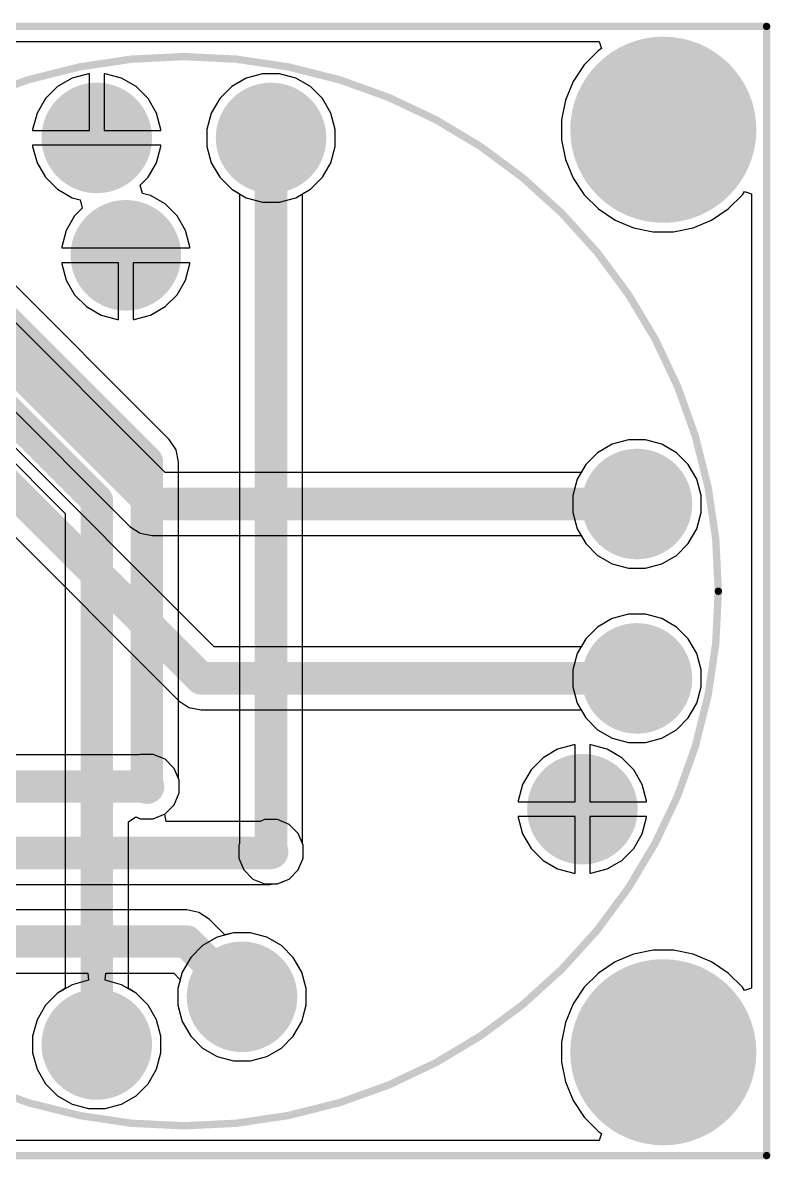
# Model space of a CAD drawing. Header units: inches. Extents: x 1.56 to 2.77, y 2.84 to 3.61.
# Drawn here: x 2.261 to 2.768, y 2.837 to 3.608 of the extents above; entities that cross this region are included whole.
import ezdxf

# ---------------------------------------------------------------- set-up
doc = ezdxf.new("R2010")
doc.units = ezdxf.units.IN
doc.header["$MEASUREMENT"] = 0
for name, color, linetype in [('Board_Outline', 216, 'Continuous'), ('Bottom Layer', 5, 'Continuous'), ('Bottom Solder', 6, 'Continuous'), ('Multi-Layer', 9, 'Continuous'), ('Pad Holes', 156, 'Continuous'), ('Top Layer', 1, 'Continuous'), ('Top Overlay', 2, 'Continuous'), ('Top Solder', 216, 'Continuous'), ('Via Holes', 16, 'Continuous')]:
    doc.layers.add(name, color=color, linetype=linetype)

# ---------------------------------------------------------------- blocks, each defined once
blk = doc.blocks.new('RKJXT1F42001_2')
at = {"layer": 'Bottom Layer'}
h = blk.add_hatch(color=5, dxfattribs=at)
edge = h.paths.add_edge_path()
edge.add_arc((-0.05906, 0.30709), 0.03346, 0, 360)
h = blk.add_hatch(color=5, dxfattribs=at)
edge = h.paths.add_edge_path()
edge.add_arc((0.05906, 0.30709), 0.03346, 0, 360)
h = blk.add_hatch(color=5, dxfattribs=at)
edge = h.paths.add_edge_path()
edge.add_arc((-0.03937, 0.22756), 0.03346, 0, 360)
h = blk.add_hatch(color=5, dxfattribs=at)
edge = h.paths.add_edge_path()
edge.add_arc((-0.30709, 0.05906), 0.03346, 0, 360)
h = blk.add_hatch(color=5, dxfattribs=at)
edge = h.paths.add_edge_path()
edge.add_arc((0.30709, 0.05906), 0.03346, 0, 360)
h = blk.add_hatch(color=5, dxfattribs=at)
edge = h.paths.add_edge_path()
edge.add_arc((-0.30709, -0.05906), 0.03346, 0, 360)
h = blk.add_hatch(color=5, dxfattribs=at)
edge = h.paths.add_edge_path()
edge.add_arc((0.30709, -0.05906), 0.03346, 0, 360)
h = blk.add_hatch(color=5, dxfattribs=at)
edge = h.paths.add_edge_path()
edge.add_arc((-0.14961, -0.05906), 0.02362, 0, 360)
h = blk.add_hatch(color=5, dxfattribs=at)
edge = h.paths.add_edge_path()
edge.add_arc((0.27008, -0.14764), 0.03346, 0, 360)
h = blk.add_hatch(color=5, dxfattribs=at)
edge = h.paths.add_edge_path()
edge.add_arc((0.03937, -0.2748), 0.03346, 0, 360)
h = blk.add_hatch(color=5, dxfattribs=at)
edge = h.paths.add_edge_path()
edge.add_arc((-0.05906, -0.30709), 0.03346, 0, 360)
at = {"layer": 'Bottom Solder'}
h = blk.add_hatch(color=6, dxfattribs=at)
edge = h.paths.add_edge_path()
edge.add_arc((-0.05906, 0.30709), 0.03746, 0, 360)
h = blk.add_hatch(color=6, dxfattribs=at)
edge = h.paths.add_edge_path()
edge.add_arc((0.05906, 0.30709), 0.03746, 0, 360)
h = blk.add_hatch(color=6, dxfattribs=at)
edge = h.paths.add_edge_path()
edge.add_arc((-0.03937, 0.22756), 0.03746, 0, 360)
h = blk.add_hatch(color=6, dxfattribs=at)
edge = h.paths.add_edge_path()
edge.add_arc((-0.30709, 0.05906), 0.03746, 0, 360)
h = blk.add_hatch(color=6, dxfattribs=at)
edge = h.paths.add_edge_path()
edge.add_arc((0.30709, 0.05906), 0.03746, 0, 360)
h = blk.add_hatch(color=6, dxfattribs=at)
edge = h.paths.add_edge_path()
edge.add_arc((-0.30709, -0.05906), 0.03746, 0, 360)
h = blk.add_hatch(color=6, dxfattribs=at)
edge = h.paths.add_edge_path()
edge.add_arc((0.30709, -0.05906), 0.03746, 0, 360)
h = blk.add_hatch(color=6, dxfattribs=at)
edge = h.paths.add_edge_path()
edge.add_arc((-0.14961, -0.05906), 0.02762, 0, 360)
h = blk.add_hatch(color=6, dxfattribs=at)
edge = h.paths.add_edge_path()
edge.add_arc((0.27008, -0.14764), 0.03746, 0, 360)
h = blk.add_hatch(color=6, dxfattribs=at)
edge = h.paths.add_edge_path()
edge.add_arc((0.03937, -0.2748), 0.03746, 0, 360)
h = blk.add_hatch(color=6, dxfattribs=at)
edge = h.paths.add_edge_path()
edge.add_arc((-0.05906, -0.30709), 0.03746, 0, 360)
at = {"layer": 'Multi-Layer'}
h = blk.add_hatch(color=9, dxfattribs=at)
edge = h.paths.add_edge_path()
edge.add_arc((-0.05906, 0.30709), 0.03346, 0, 360)
h = blk.add_hatch(color=9, dxfattribs=at)
edge = h.paths.add_edge_path()
edge.add_arc((0.05906, 0.30709), 0.03346, 0, 360)
h = blk.add_hatch(color=9, dxfattribs=at)
edge = h.paths.add_edge_path()
edge.add_arc((-0.03937, 0.22756), 0.03346, 0, 360)
h = blk.add_hatch(color=9, dxfattribs=at)
edge = h.paths.add_edge_path()
edge.add_arc((-0.30709, 0.05906), 0.03346, 0, 360)
h = blk.add_hatch(color=9, dxfattribs=at)
edge = h.paths.add_edge_path()
edge.add_arc((0.30709, 0.05906), 0.03346, 0, 360)
h = blk.add_hatch(color=9, dxfattribs=at)
edge = h.paths.add_edge_path()
edge.add_arc((-0.30709, -0.05906), 0.03346, 0, 360)
h = blk.add_hatch(color=9, dxfattribs=at)
edge = h.paths.add_edge_path()
edge.add_arc((0.30709, -0.05906), 0.03346, 0, 360)
h = blk.add_hatch(color=9, dxfattribs=at)
edge = h.paths.add_edge_path()
edge.add_arc((-0.14961, -0.05906), 0.02362, 0, 360)
h = blk.add_hatch(color=9, dxfattribs=at)
edge = h.paths.add_edge_path()
edge.add_arc((0.27008, -0.14764), 0.03346, 0, 360)
h = blk.add_hatch(color=9, dxfattribs=at)
edge = h.paths.add_edge_path()
edge.add_arc((0.03937, -0.2748), 0.03346, 0, 360)
h = blk.add_hatch(color=9, dxfattribs=at)
edge = h.paths.add_edge_path()
edge.add_arc((-0.05906, -0.30709), 0.03346, 0, 360)
at = {"layer": 'Pad Holes'}
h = blk.add_hatch(color=7, dxfattribs=at)
edge = h.paths.add_edge_path()
edge.add_arc((-0.05906, 0.30709), 0.02362, 0, 360)
h = blk.add_hatch(color=7, dxfattribs=at)
edge = h.paths.add_edge_path()
edge.add_arc((0.05906, 0.30709), 0.02362, 0, 360)
h = blk.add_hatch(color=7, dxfattribs=at)
edge = h.paths.add_edge_path()
edge.add_arc((-0.03937, 0.22756), 0.02362, 0, 360)
h = blk.add_hatch(color=7, dxfattribs=at)
edge = h.paths.add_edge_path()
edge.add_arc((-0.30709, 0.05906), 0.02362, 0, 360)
h = blk.add_hatch(color=7, dxfattribs=at)
edge = h.paths.add_edge_path()
edge.add_arc((0.30709, 0.05906), 0.02362, 0, 360)
h = blk.add_hatch(color=7, dxfattribs=at)
edge = h.paths.add_edge_path()
edge.add_arc((-0.30709, -0.05906), 0.02362, 0, 360)
h = blk.add_hatch(color=7, dxfattribs=at)
edge = h.paths.add_edge_path()
edge.add_arc((-0.14961, -0.05906), 0.02362, 0, 360)
h = blk.add_hatch(color=7, dxfattribs=at)
edge = h.paths.add_edge_path()
edge.add_arc((0.30709, -0.05906), 0.02362, 0, 360)
h = blk.add_hatch(color=7, dxfattribs=at)
edge = h.paths.add_edge_path()
edge.add_arc((0.27008, -0.14764), 0.02362, 0, 360)
h = blk.add_hatch(color=7, dxfattribs=at)
edge = h.paths.add_edge_path()
edge.add_arc((0.03937, -0.2748), 0.02362, 0, 360)
h = blk.add_hatch(color=7, dxfattribs=at)
edge = h.paths.add_edge_path()
edge.add_arc((-0.05906, -0.30709), 0.02362, 0, 360)
at = {"layer": 'Top Layer'}
h = blk.add_hatch(color=1, dxfattribs=at)
edge = h.paths.add_edge_path()
edge.add_arc((-0.05906, 0.30709), 0.03346, 0, 360)
h = blk.add_hatch(color=1, dxfattribs=at)
edge = h.paths.add_edge_path()
edge.add_arc((0.05906, 0.30709), 0.03346, 0, 360)
h = blk.add_hatch(color=1, dxfattribs=at)
edge = h.paths.add_edge_path()
edge.add_arc((-0.03937, 0.22756), 0.03346, 0, 360)
h = blk.add_hatch(color=1, dxfattribs=at)
edge = h.paths.add_edge_path()
edge.add_arc((-0.30709, 0.05906), 0.03346, 0, 360)
h = blk.add_hatch(color=1, dxfattribs=at)
edge = h.paths.add_edge_path()
edge.add_arc((0.30709, 0.05906), 0.03346, 0, 360)
h = blk.add_hatch(color=1, dxfattribs=at)
edge = h.paths.add_edge_path()
edge.add_arc((-0.30709, -0.05906), 0.03346, 0, 360)
h = blk.add_hatch(color=1, dxfattribs=at)
edge = h.paths.add_edge_path()
edge.add_arc((0.30709, -0.05906), 0.03346, 0, 360)
h = blk.add_hatch(color=1, dxfattribs=at)
edge = h.paths.add_edge_path()
edge.add_arc((-0.14961, -0.05906), 0.02362, 0, 360)
h = blk.add_hatch(color=1, dxfattribs=at)
edge = h.paths.add_edge_path()
edge.add_arc((0.27008, -0.14764), 0.03346, 0, 360)
h = blk.add_hatch(color=1, dxfattribs=at)
edge = h.paths.add_edge_path()
edge.add_arc((0.03937, -0.2748), 0.03346, 0, 360)
h = blk.add_hatch(color=1, dxfattribs=at)
edge = h.paths.add_edge_path()
edge.add_arc((-0.05906, -0.30709), 0.03346, 0, 360)
at = {"layer": 'Top Solder'}
h = blk.add_hatch(color=216, dxfattribs=at)
edge = h.paths.add_edge_path()
edge.add_arc((-0.05906, 0.30709), 0.03746, 0, 360)
h = blk.add_hatch(color=216, dxfattribs=at)
edge = h.paths.add_edge_path()
edge.add_arc((0.05906, 0.30709), 0.03746, 0, 360)
h = blk.add_hatch(color=216, dxfattribs=at)
edge = h.paths.add_edge_path()
edge.add_arc((-0.03937, 0.22756), 0.03746, 0, 360)
h = blk.add_hatch(color=216, dxfattribs=at)
edge = h.paths.add_edge_path()
edge.add_arc((-0.30709, 0.05906), 0.03746, 0, 360)
h = blk.add_hatch(color=216, dxfattribs=at)
edge = h.paths.add_edge_path()
edge.add_arc((0.30709, 0.05906), 0.03746, 0, 360)
h = blk.add_hatch(color=216, dxfattribs=at)
edge = h.paths.add_edge_path()
edge.add_arc((-0.30709, -0.05906), 0.03746, 0, 360)
h = blk.add_hatch(color=216, dxfattribs=at)
edge = h.paths.add_edge_path()
edge.add_arc((0.30709, -0.05906), 0.03746, 0, 360)
h = blk.add_hatch(color=216, dxfattribs=at)
edge = h.paths.add_edge_path()
edge.add_arc((-0.14961, -0.05906), 0.02762, 0, 360)
h = blk.add_hatch(color=216, dxfattribs=at)
edge = h.paths.add_edge_path()
edge.add_arc((0.27008, -0.14764), 0.03746, 0, 360)
h = blk.add_hatch(color=216, dxfattribs=at)
edge = h.paths.add_edge_path()
edge.add_arc((0.03937, -0.2748), 0.03746, 0, 360)
h = blk.add_hatch(color=216, dxfattribs=at)
edge = h.paths.add_edge_path()
edge.add_arc((-0.05906, -0.30709), 0.03746, 0, 360)
at = {"layer": 'Top Overlay'}
for points in [[(0.3622, 0, 0.005, 0.005, 1), (-0.3622, 0, 0.005, 0.005, 1)], [(-0.36345, 0, 0.0025, 0.0025, 1), (-0.36095, 0, 0.0025, 0.0025, 1)], [(0.36095, 0, 0.0025, 0.0025, 1), (0.36345, 0, 0.0025, 0.0025, 1)]]:
    blk.add_lwpolyline(points, format="xyseb", close=True, dxfattribs=at)

msp = doc.modelspace()

# ---------------------------------------------------------------- hatches: boundary and pattern name
at = {"layer": 'Bottom Layer'}
h = msp.add_hatch(color=5, dxfattribs=at)
edge = h.paths.add_edge_path()
edge.add_arc((2.695, 3.535), 0.05906, 0, 360)
h = msp.add_hatch(color=5, dxfattribs=at)
edge = h.paths.add_edge_path()
edge.add_arc((2.345, 3.09), 0.01181, 0, 360)
h = msp.add_hatch(color=5, dxfattribs=at)
edge = h.paths.add_edge_path()
edge.add_arc((2.42913, 3.04587), 0.01181, 0, 360)
h = msp.add_hatch(color=5, dxfattribs=at)
edge = h.paths.add_edge_path()
edge.add_arc((2.695, 2.91), 0.05906, 0, 360)
at = {"layer": 'Bottom Solder'}
h = msp.add_hatch(color=6, dxfattribs=at)
edge = h.paths.add_edge_path()
edge.add_arc((2.695, 3.535), 0.06306, 0, 360)
h = msp.add_hatch(color=6, dxfattribs=at)
edge = h.paths.add_edge_path()
edge.add_arc((2.695, 2.91), 0.06306, 0, 360)
at = {"layer": 'Multi-Layer'}
h = msp.add_hatch(color=9, dxfattribs=at)
edge = h.paths.add_edge_path()
edge.add_arc((2.695, 3.535), 0.05906, 0, 360)
h = msp.add_hatch(color=9, dxfattribs=at)
edge = h.paths.add_edge_path()
edge.add_arc((2.695, 2.91), 0.05906, 0, 360)
at = {"layer": 'Pad Holes'}
h = msp.add_hatch(color=7, dxfattribs=at)
edge = h.paths.add_edge_path()
edge.add_arc((2.695, 3.535), 0.04331, 0, 360)
h = msp.add_hatch(color=7, dxfattribs=at)
edge = h.paths.add_edge_path()
edge.add_arc((2.695, 2.91), 0.04331, 0, 360)
at = {"layer": 'Top Layer'}
h = msp.add_hatch(color=1, dxfattribs=at)
edge = h.paths.add_edge_path()
edge.add_arc((2.695, 3.535), 0.05906, 0, 360)
h = msp.add_hatch(color=1, dxfattribs=at)
edge = h.paths.add_edge_path()
edge.add_arc((2.345, 3.09), 0.01181, 0, 360)
h = msp.add_hatch(color=1, dxfattribs=at)
edge = h.paths.add_edge_path()
edge.add_arc((2.42913, 3.04587), 0.01181, 0, 360)
h = msp.add_hatch(color=1, dxfattribs=at)
edge = h.paths.add_edge_path()
edge.add_arc((2.695, 2.91), 0.05906, 0, 360)
at = {"layer": 'Top Solder'}
h = msp.add_hatch(color=216, dxfattribs=at)
edge = h.paths.add_edge_path()
edge.add_arc((2.695, 3.535), 0.06306, 0, 360)
h = msp.add_hatch(color=216, dxfattribs=at)
edge = h.paths.add_edge_path()
edge.add_arc((2.695, 2.91), 0.06306, 0, 360)
at = {"layer": 'Via Holes'}
h = msp.add_hatch(color=7, dxfattribs=at)
edge = h.paths.add_edge_path()
edge.add_arc((2.345, 3.09), 0.00591, 0, 360)
h = msp.add_hatch(color=7, dxfattribs=at)
edge = h.paths.add_edge_path()
edge.add_arc((2.42913, 3.04587), 0.00591, 0, 360)

# ---------------------------------------------------------------- linework, layer by layer
at = {"layer": 'Board_Outline'}
for points in [[(1.58, 3.605, 0.005, 0.005, 0), (2.765, 3.605, 0.005, 0.005, 0)], [(2.765, 2.84, 0.005, 0.005, 0), (2.765, 3.605, 0.005, 0.005, 0)], [(1.58, 2.84, 0.005, 0.005, 0), (2.765, 2.84, 0.005, 0.005, 0)]]:
    msp.add_lwpolyline(points, format="xyseb", dxfattribs=at)
for points in [[(2.76375, 3.605, 0.0025, 0.0025, 1), (2.76625, 3.605, 0.0025, 0.0025, 1)], [(2.76375, 3.605, 0.0025, 0.0025, 1), (2.76625, 3.605, 0.0025, 0.0025, 1)], [(2.76375, 2.84, 0.0025, 0.0025, 1), (2.76625, 2.84, 0.0025, 0.0025, 1)], [(2.76375, 2.84, 0.0025, 0.0025, 1), (2.76625, 2.84, 0.0025, 0.0025, 1)]]:
    msp.add_lwpolyline(points, format="xyseb", close=True, dxfattribs=at)
at = {"layer": 'Bottom Layer'}
for p, q in [((1.6934, 3.5948), (2.6516, 3.5948)), ((2.65098, 3.58864), (2.64136, 3.57902)), ((2.65305, 3.59002), (2.65098, 3.58864)), ((2.6516, 3.5948), (2.65305, 3.59002)), ((2.3053, 3.57291), (2.29425, 3.56995)), ((2.30602, 3.57291), (2.3053, 3.57291)), ((2.30602, 3.53445), (2.30602, 3.57291)), ((2.31675, 3.57291), (2.31602, 3.57291)), ((2.31602, 3.57291), (2.31602, 3.53445)), ((2.3278, 3.56995), (2.31675, 3.57291)), ((2.42341, 3.57291), (2.41236, 3.56995)), ((2.43486, 3.57291), (2.42341, 3.57291)), ((2.44591, 3.56995), (2.43486, 3.57291)), ((2.64136, 3.57902), (2.6338, 3.56771)), ((2.29425, 3.56995), (2.28434, 3.56423)), ((2.33771, 3.56423), (2.3278, 3.56995)), ((2.41236, 3.56995), (2.40245, 3.56423)), ((2.45582, 3.56423), (2.44591, 3.56995)), ((2.6338, 3.56771), (2.6286, 3.55514)), ((2.28434, 3.56423), (2.27624, 3.55614)), ((2.3458, 3.55614), (2.33771, 3.56423)), ((2.40245, 3.56423), (2.39435, 3.55614)), ((2.46391, 3.55614), (2.45582, 3.56423)), ((2.27624, 3.55614), (2.27052, 3.54623)), ((2.35153, 3.54623), (2.3458, 3.55614)), ((2.39435, 3.55614), (2.38863, 3.54623)), ((2.46964, 3.54623), (2.46391, 3.55614)), ((2.6286, 3.55514), (2.62594, 3.5418)), ((2.27052, 3.54623), (2.26756, 3.53517)), ((2.35449, 3.53517), (2.35153, 3.54623)), ((2.38863, 3.54623), (2.38567, 3.53517)), ((2.4726, 3.53517), (2.46964, 3.54623)), ((2.26756, 3.53517), (2.26756, 3.53445)), ((2.26756, 3.53445), (2.30602, 3.53445)), ((2.31602, 3.53445), (2.35449, 3.53445)), ((2.35449, 3.53445), (2.35449, 3.53517)), ((2.38567, 3.53517), (2.38567, 3.52373)), ((2.4726, 3.52373), (2.4726, 3.53517)), ((2.62594, 3.5418), (2.62594, 3.5282)), ((2.62594, 3.5282), (2.6286, 3.51486)), ((2.35449, 3.52445), (2.26756, 3.52445)), ((2.26756, 3.52445), (2.26756, 3.52373)), ((2.26756, 3.52373), (2.27052, 3.51267)), ((2.35153, 3.51267), (2.35449, 3.52373)), ((2.35449, 3.52373), (2.35449, 3.52445)), ((2.38567, 3.52373), (2.38863, 3.51267)), ((2.46964, 3.51267), (2.4726, 3.52373)), ((2.27052, 3.51267), (2.27624, 3.50276)), ((2.3458, 3.50276), (2.35153, 3.51267)), ((2.38863, 3.51267), (2.39435, 3.50276)), ((2.46391, 3.50276), (2.46964, 3.51267)), ((2.6286, 3.51486), (2.6338, 3.50229)), ((2.27624, 3.50276), (2.28434, 3.49467)), ((2.34051, 3.49747), (2.3458, 3.50276)), ((2.34201, 3.49189), (2.34051, 3.49747)), ((2.39435, 3.50276), (2.40245, 3.49467)), ((2.45582, 3.49467), (2.46391, 3.50276)), ((2.6338, 3.50229), (2.64136, 3.49098)), ((2.28434, 3.49467), (2.29425, 3.48895)), ((2.29425, 3.48895), (2.29973, 3.48748)), ((2.34749, 3.49042), (2.34201, 3.49189)), ((2.3574, 3.4847), (2.34749, 3.49042)), ((2.40245, 3.49467), (2.40772, 3.49162)), ((2.40772, 3.49162), (2.40772, 3.05117)), ((2.45055, 3.49162), (2.45582, 3.49467)), ((2.45055, 3.05117), (2.45055, 3.49162)), ((2.64136, 3.49098), (2.65098, 3.48136)), ((2.73902, 3.48136), (2.74864, 3.49098)), ((2.74864, 3.49098), (2.75002, 3.49305)), ((2.75002, 3.49305), (2.7548, 3.4916)), ((2.7548, 3.4916), (2.7548, 2.9534)), ((2.30122, 3.4819), (2.29593, 3.47661)), ((2.29973, 3.48748), (2.30122, 3.4819)), ((2.36549, 3.47661), (2.3574, 3.4847)), ((2.65098, 3.48136), (2.66229, 3.4738)), ((2.72771, 3.4738), (2.73902, 3.48136)), ((2.36014, 3.32514), (2.21014, 3.47514)), ((2.29593, 3.47661), (2.29021, 3.4667)), ((2.37121, 3.4667), (2.36549, 3.47661)), ((2.66229, 3.4738), (2.67486, 3.4686)), ((2.71514, 3.4686), (2.72771, 3.4738)), ((2.29021, 3.4667), (2.28724, 3.45564)), ((2.37417, 3.45564), (2.37121, 3.4667)), ((2.67486, 3.4686), (2.6882, 3.46594)), ((2.6882, 3.46594), (2.7018, 3.46594)), ((2.7018, 3.46594), (2.71514, 3.4686)), ((2.28724, 3.45564), (2.28724, 3.45492)), ((2.28724, 3.45492), (2.37417, 3.45492)), ((2.37417, 3.45492), (2.37417, 3.45564)), ((2.32571, 3.44492), (2.28724, 3.44492)), ((2.28724, 3.44492), (2.28724, 3.4442)), ((2.28724, 3.4442), (2.29021, 3.43314)), ((2.32571, 3.40646), (2.32571, 3.44492)), ((2.37417, 3.44492), (2.33571, 3.44492)), ((2.33571, 3.44492), (2.33571, 3.40646)), ((2.37121, 3.43314), (2.37417, 3.4442)), ((2.37417, 3.4442), (2.37417, 3.44492)), ((2.29021, 3.43314), (2.29593, 3.42323)), ((2.36549, 3.42323), (2.37121, 3.43314)), ((2.29593, 3.42323), (2.30402, 3.41514)), ((2.3574, 3.41514), (2.36549, 3.42323)), ((2.30402, 3.41514), (2.31393, 3.40942)), ((2.34749, 3.40942), (2.3574, 3.41514)), ((2.31393, 3.40942), (2.32499, 3.40646)), ((2.32499, 3.40646), (2.32571, 3.40646)), ((2.33571, 3.40646), (2.33643, 3.40646)), ((2.33643, 3.40646), (2.34749, 3.40942)), ((2.21113, 3.35359), (2.28961, 3.27511)), ((2.36478, 3.31819), (2.36014, 3.32514)), ((2.66039, 3.32192), (2.65048, 3.3162)), ((2.67144, 3.32488), (2.66039, 3.32192)), ((2.68289, 3.32488), (2.67144, 3.32488)), ((2.69394, 3.32192), (2.68289, 3.32488)), ((2.70385, 3.3162), (2.69394, 3.32192)), ((2.36641, 3.31), (2.36478, 3.31819)), ((2.65048, 3.3162), (2.64238, 3.30811)), ((2.71195, 3.30811), (2.70385, 3.3162)), ((2.36641, 3.0953), (2.36641, 3.31)), ((2.64238, 3.30811), (2.63666, 3.29819)), ((2.71767, 3.29819), (2.71195, 3.30811)), ((2.63666, 3.29819), (2.6337, 3.28714)), ((2.72063, 3.28714), (2.71767, 3.29819)), ((2.6337, 3.28714), (2.6337, 3.2757)), ((2.72063, 3.2757), (2.72063, 3.28714)), ((2.28961, 3.27511), (2.28961, 2.9531)), ((2.6337, 3.2757), (2.63666, 3.26464)), ((2.71767, 3.26464), (2.72063, 3.2757)), ((2.63666, 3.26464), (2.64238, 3.25473)), ((2.71195, 3.25473), (2.71767, 3.26464)), ((2.64238, 3.25473), (2.65048, 3.24664)), ((2.70385, 3.24664), (2.71195, 3.25473)), ((2.65048, 3.24664), (2.66039, 3.24091)), ((2.69394, 3.24091), (2.70385, 3.24664)), ((2.66039, 3.24091), (2.67144, 3.23795)), ((2.67144, 3.23795), (2.68289, 3.23795)), ((2.68289, 3.23795), (2.69394, 3.24091)), ((2.66039, 3.20381), (2.65048, 3.19809)), ((2.67144, 3.20677), (2.66039, 3.20381)), ((2.68289, 3.20677), (2.67144, 3.20677)), ((2.69394, 3.20381), (2.68289, 3.20677)), ((2.70385, 3.19809), (2.69394, 3.20381)), ((2.65048, 3.19809), (2.64238, 3.19)), ((2.71195, 3.19), (2.70385, 3.19809)), ((2.64238, 3.19), (2.63666, 3.18008)), ((2.71767, 3.18008), (2.71195, 3.19)), ((2.63666, 3.18008), (2.6337, 3.16903)), ((2.72063, 3.16903), (2.71767, 3.18008)), ((2.6337, 3.16903), (2.6337, 3.15758)), ((2.72063, 3.15758), (2.72063, 3.16903)), ((2.6337, 3.15758), (2.63666, 3.14653)), ((2.71767, 3.14653), (2.72063, 3.15758)), ((2.63666, 3.14653), (2.64238, 3.13662)), ((2.71195, 3.13662), (2.71767, 3.14653)), ((2.64238, 3.13662), (2.65048, 3.12853)), ((2.70385, 3.12853), (2.71195, 3.13662)), ((2.65048, 3.12853), (2.66039, 3.1228)), ((2.69394, 3.1228), (2.70385, 3.12853)), ((2.66039, 3.1228), (2.67144, 3.11984)), ((2.67144, 3.11984), (2.68289, 3.11984)), ((2.68289, 3.11984), (2.69394, 3.1228)), ((2.62338, 3.11523), (2.61347, 3.1095)), ((2.63444, 3.11819), (2.62338, 3.11523)), ((2.63516, 3.11819), (2.63444, 3.11819)), ((2.63516, 3.07972), (2.63516, 3.11819)), ((2.64588, 3.11819), (2.64516, 3.11819)), ((2.64516, 3.11819), (2.64516, 3.07972)), ((2.65693, 3.11523), (2.64588, 3.11819)), ((2.66685, 3.1095), (2.65693, 3.11523)), ((2.61347, 3.1095), (2.60538, 3.10141)), ((2.67494, 3.10141), (2.66685, 3.1095)), ((2.60538, 3.10141), (2.59965, 3.0915)), ((2.68066, 3.0915), (2.67494, 3.10141)), ((2.36681, 3.09434), (2.36641, 3.0953)), ((2.36681, 3.08566), (2.36681, 3.09434)), ((2.59965, 3.0915), (2.59669, 3.08045)), ((2.68362, 3.08045), (2.68066, 3.0915)), ((2.36349, 3.07765), (2.36681, 3.08566)), ((2.59669, 3.08045), (2.59669, 3.07972)), ((2.68362, 3.07972), (2.68362, 3.08045)), ((2.35735, 3.07151), (2.36349, 3.07765)), ((2.59669, 3.07972), (2.63516, 3.07972)), ((2.64516, 3.07972), (2.68362, 3.07972)), ((2.33243, 3.06618), (2.33744, 3.06953)), ((2.33243, 2.9531), (2.33243, 3.06618)), ((2.33744, 3.06953), (2.34066, 3.06819)), ((2.34066, 3.06819), (2.34934, 3.06819)), ((2.34934, 3.06819), (2.35735, 3.07151)), ((2.63516, 3.06972), (2.59669, 3.06972)), ((2.59669, 3.06972), (2.59669, 3.069)), ((2.59669, 3.069), (2.59965, 3.05795)), ((2.63516, 3.03126), (2.63516, 3.06972)), ((2.68362, 3.06972), (2.64516, 3.06972)), ((2.64516, 3.06972), (2.64516, 3.03126)), ((2.68066, 3.05795), (2.68362, 3.069)), ((2.68362, 3.069), (2.68362, 3.06972)), ((2.59965, 3.05795), (2.60538, 3.04804)), ((2.67494, 3.04804), (2.68066, 3.05795)), ((2.40772, 3.05117), (2.40732, 3.0502)), ((2.40732, 3.0502), (2.40732, 3.04153)), ((2.45094, 3.0502), (2.45055, 3.05117)), ((2.45094, 3.04153), (2.45094, 3.0502)), ((2.40732, 3.04153), (2.41064, 3.03351)), ((2.44762, 3.03351), (2.45094, 3.04153)), ((2.60538, 3.04804), (2.61347, 3.03994)), ((2.66685, 3.03994), (2.67494, 3.04804)), ((2.61347, 3.03994), (2.62338, 3.03422)), ((2.62338, 3.03422), (2.63444, 3.03126)), ((2.64588, 3.03126), (2.65693, 3.03422)), ((2.65693, 3.03422), (2.66685, 3.03994)), ((2.41064, 3.03351), (2.41678, 3.02738)), ((2.41678, 3.02738), (2.4248, 3.02406)), ((2.43347, 3.02406), (2.44149, 3.02738)), ((2.44149, 3.02738), (2.44762, 3.03351)), ((2.63444, 3.03126), (2.63516, 3.03126)), ((2.64516, 3.03126), (2.64588, 3.03126)), ((2.4248, 3.02406), (2.43347, 3.02406)), ((2.39267, 2.98806), (2.38276, 2.98234)), ((2.40373, 2.99102), (2.39267, 2.98806)), ((2.41517, 2.99102), (2.40373, 2.99102)), ((2.42623, 2.98806), (2.41517, 2.99102)), ((2.43614, 2.98234), (2.42623, 2.98806)), ((2.38276, 2.98234), (2.37467, 2.97425)), ((2.44423, 2.97425), (2.43614, 2.98234)), ((2.37467, 2.97425), (2.36895, 2.96434)), ((2.44995, 2.96434), (2.44423, 2.97425)), ((2.67486, 2.9764), (2.66229, 2.9712)), ((2.6882, 2.97906), (2.67486, 2.9764)), ((2.7018, 2.97906), (2.6882, 2.97906)), ((2.71514, 2.9764), (2.7018, 2.97906)), ((2.72771, 2.9712), (2.71514, 2.9764)), ((2.66229, 2.9712), (2.65098, 2.96364)), ((2.73902, 2.96364), (2.72771, 2.9712)), ((2.36895, 2.96434), (2.36598, 2.95328)), ((2.45291, 2.95328), (2.44995, 2.96434)), ((2.65098, 2.96364), (2.64136, 2.95402)), ((2.74864, 2.95402), (2.73902, 2.96364)), ((2.28434, 2.95006), (2.27624, 2.94196)), ((2.28961, 2.9531), (2.28434, 2.95006)), ((2.33771, 2.95006), (2.33243, 2.9531)), ((2.3458, 2.94196), (2.33771, 2.95006)), ((2.36598, 2.95328), (2.36598, 2.94184)), ((2.45291, 2.94184), (2.45291, 2.95328)), ((2.64136, 2.95402), (2.6338, 2.94271)), ((2.75002, 2.95195), (2.74864, 2.95402)), ((2.7548, 2.9534), (2.75002, 2.95195)), ((2.27624, 2.94196), (2.27052, 2.93205)), ((2.35153, 2.93205), (2.3458, 2.94196)), ((2.36598, 2.94184), (2.36895, 2.93078)), ((2.44995, 2.93078), (2.45291, 2.94184)), ((2.6338, 2.94271), (2.6286, 2.93014)), ((2.27052, 2.93205), (2.26756, 2.921)), ((2.35449, 2.921), (2.35153, 2.93205)), ((2.36895, 2.93078), (2.37467, 2.92087)), ((2.44423, 2.92087), (2.44995, 2.93078)), ((2.6286, 2.93014), (2.62594, 2.9168)), ((2.26756, 2.921), (2.26756, 2.90955)), ((2.35449, 2.90955), (2.35449, 2.921)), ((2.37467, 2.92087), (2.38276, 2.91278)), ((2.43614, 2.91278), (2.44423, 2.92087)), ((2.38276, 2.91278), (2.39267, 2.90706)), ((2.42623, 2.90706), (2.43614, 2.91278)), ((2.62594, 2.9168), (2.62594, 2.9032)), ((2.26756, 2.90955), (2.27052, 2.8985)), ((2.35153, 2.8985), (2.35449, 2.90955)), ((2.39267, 2.90706), (2.40373, 2.90409)), ((2.40373, 2.90409), (2.41517, 2.90409)), ((2.41517, 2.90409), (2.42623, 2.90706)), ((2.62594, 2.9032), (2.6286, 2.88986)), ((2.27052, 2.8985), (2.27624, 2.88859)), ((2.3458, 2.88859), (2.35153, 2.8985)), ((2.27624, 2.88859), (2.28434, 2.8805)), ((2.33771, 2.8805), (2.3458, 2.88859)), ((2.6286, 2.88986), (2.6338, 2.87729)), ((2.28434, 2.8805), (2.29425, 2.87477)), ((2.3278, 2.87477), (2.33771, 2.8805)), ((2.29425, 2.87477), (2.3053, 2.87181)), ((2.31675, 2.87181), (2.3278, 2.87477)), ((2.6338, 2.87729), (2.64136, 2.86598)), ((2.3053, 2.87181), (2.31675, 2.87181)), ((2.64136, 2.86598), (2.65098, 2.85636)), ((2.6516, 2.8502), (1.6934, 2.8502)), ((2.65098, 2.85636), (2.65305, 2.85498)), ((2.65305, 2.85498), (2.6516, 2.8502))]:
    msp.add_line(p, q, dxfattribs=at)
for points in [[(2.42913, 3.04587, 0.022, 0.022, 0), (2.42913, 3.52945, 0.022, 0.022, 0)], [(2.195, 3.46, 0.022, 0.022, 0), (2.345, 3.31, 0.022, 0.022, 0)], [(2.22, 3.375, 0.022, 0.022, 0), (2.31102, 3.28398, 0.022, 0.022, 0)], [(2.345, 3.09, 0.022, 0.022, 0), (2.345, 3.31, 0.022, 0.022, 0)], [(2.31102, 2.91528, 0.022, 0.022, 0), (2.31102, 3.28398, 0.022, 0.022, 0)]]:
    msp.add_lwpolyline(points, format="xyseb", dxfattribs=at)
for points in [[(2.42363, 3.52945, 0.011, 0.011, 1), (2.43463, 3.52945, 0.011, 0.011, 1)], [(2.3395, 3.31, 0.011, 0.011, 1), (2.3505, 3.31, 0.011, 0.011, 1)], [(2.3395, 3.31, 0.011, 0.011, 1), (2.3505, 3.31, 0.011, 0.011, 1)], [(2.30552, 3.28398, 0.011, 0.011, 1), (2.31652, 3.28398, 0.011, 0.011, 1)], [(2.30552, 3.28398, 0.011, 0.011, 1), (2.31652, 3.28398, 0.011, 0.011, 1)], [(2.3395, 3.09, 0.011, 0.011, 1), (2.3505, 3.09, 0.011, 0.011, 1)], [(2.42363, 3.04587, 0.011, 0.011, 1), (2.43463, 3.04587, 0.011, 0.011, 1)], [(2.30552, 2.91528, 0.011, 0.011, 1), (2.31652, 2.91528, 0.011, 0.011, 1)]]:
    msp.add_lwpolyline(points, format="xyseb", close=True, dxfattribs=at)
at = {"layer": 'Top Layer'}
for p, q in [((1.6934, 3.5948), (2.6516, 3.5948)), ((2.65098, 3.58864), (2.64136, 3.57902)), ((2.65305, 3.59002), (2.65098, 3.58864)), ((2.6516, 3.5948), (2.65305, 3.59002)), ((2.3053, 3.57291), (2.29425, 3.56995)), ((2.30602, 3.57291), (2.3053, 3.57291)), ((2.30602, 3.53445), (2.30602, 3.57291)), ((2.31675, 3.57291), (2.31602, 3.57291)), ((2.31602, 3.57291), (2.31602, 3.53445)), ((2.3278, 3.56995), (2.31675, 3.57291)), ((2.42341, 3.57291), (2.41236, 3.56995)), ((2.43486, 3.57291), (2.42341, 3.57291)), ((2.44591, 3.56995), (2.43486, 3.57291)), ((2.64136, 3.57902), (2.6338, 3.56771)), ((2.29425, 3.56995), (2.28434, 3.56423)), ((2.33771, 3.56423), (2.3278, 3.56995)), ((2.41236, 3.56995), (2.40245, 3.56423)), ((2.45582, 3.56423), (2.44591, 3.56995)), ((2.6338, 3.56771), (2.6286, 3.55514)), ((2.28434, 3.56423), (2.27624, 3.55614)), ((2.3458, 3.55614), (2.33771, 3.56423)), ((2.40245, 3.56423), (2.39435, 3.55614)), ((2.46391, 3.55614), (2.45582, 3.56423)), ((2.27624, 3.55614), (2.27052, 3.54623)), ((2.35153, 3.54623), (2.3458, 3.55614)), ((2.39435, 3.55614), (2.38863, 3.54623)), ((2.46964, 3.54623), (2.46391, 3.55614)), ((2.6286, 3.55514), (2.62594, 3.5418)), ((2.27052, 3.54623), (2.26756, 3.53517)), ((2.35449, 3.53517), (2.35153, 3.54623)), ((2.38863, 3.54623), (2.38567, 3.53517)), ((2.4726, 3.53517), (2.46964, 3.54623)), ((2.26756, 3.53517), (2.26756, 3.53445)), ((2.26756, 3.53445), (2.30602, 3.53445)), ((2.31602, 3.53445), (2.35449, 3.53445)), ((2.35449, 3.53445), (2.35449, 3.53517)), ((2.38567, 3.53517), (2.38567, 3.52373)), ((2.4726, 3.52373), (2.4726, 3.53517)), ((2.62594, 3.5418), (2.62594, 3.5282)), ((2.62594, 3.5282), (2.6286, 3.51486)), ((2.35449, 3.52445), (2.26756, 3.52445)), ((2.26756, 3.52445), (2.26756, 3.52373)), ((2.26756, 3.52373), (2.27052, 3.51267)), ((2.35153, 3.51267), (2.35449, 3.52373)), ((2.35449, 3.52373), (2.35449, 3.52445)), ((2.38567, 3.52373), (2.38863, 3.51267)), ((2.46964, 3.51267), (2.4726, 3.52373)), ((2.27052, 3.51267), (2.27624, 3.50276)), ((2.3458, 3.50276), (2.35153, 3.51267)), ((2.38863, 3.51267), (2.39435, 3.50276)), ((2.46391, 3.50276), (2.46964, 3.51267)), ((2.6286, 3.51486), (2.6338, 3.50229)), ((2.27624, 3.50276), (2.28434, 3.49467)), ((2.34051, 3.49747), (2.3458, 3.50276)), ((2.34201, 3.49189), (2.34051, 3.49747)), ((2.39435, 3.50276), (2.40245, 3.49467)), ((2.45582, 3.49467), (2.46391, 3.50276)), ((2.6338, 3.50229), (2.64136, 3.49098)), ((2.28434, 3.49467), (2.29425, 3.48895)), ((2.29425, 3.48895), (2.29973, 3.48748)), ((2.34749, 3.49042), (2.34201, 3.49189)), ((2.3574, 3.4847), (2.34749, 3.49042)), ((2.40245, 3.49467), (2.41236, 3.48895)), ((2.41236, 3.48895), (2.42341, 3.48598)), ((2.43486, 3.48598), (2.44591, 3.48895)), ((2.44591, 3.48895), (2.45582, 3.49467)), ((2.64136, 3.49098), (2.65098, 3.48136)), ((2.73902, 3.48136), (2.74864, 3.49098)), ((2.74864, 3.49098), (2.75002, 3.49305)), ((2.75002, 3.49305), (2.7548, 3.4916)), ((2.7548, 3.4916), (2.7548, 2.9534)), ((2.30122, 3.4819), (2.29593, 3.47661)), ((2.29973, 3.48748), (2.30122, 3.4819)), ((2.36549, 3.47661), (2.3574, 3.4847)), ((2.42341, 3.48598), (2.43486, 3.48598)), ((2.65098, 3.48136), (2.66229, 3.4738)), ((2.72771, 3.4738), (2.73902, 3.48136)), ((2.29593, 3.47661), (2.29021, 3.4667)), ((2.37121, 3.4667), (2.36549, 3.47661)), ((2.66229, 3.4738), (2.67486, 3.4686)), ((2.71514, 3.4686), (2.72771, 3.4738)), ((2.29021, 3.4667), (2.28724, 3.45564)), ((2.37417, 3.45564), (2.37121, 3.4667)), ((2.67486, 3.4686), (2.6882, 3.46594)), ((2.6882, 3.46594), (2.7018, 3.46594)), ((2.7018, 3.46594), (2.71514, 3.4686)), ((2.35745, 3.30283), (2.20514, 3.45514)), ((2.28724, 3.45564), (2.28724, 3.45492)), ((2.28724, 3.45492), (2.37417, 3.45492)), ((2.37417, 3.45492), (2.37417, 3.45564)), ((2.32571, 3.44492), (2.28724, 3.44492)), ((2.28724, 3.44492), (2.28724, 3.4442)), ((2.28724, 3.4442), (2.29021, 3.43314)), ((2.32571, 3.40646), (2.32571, 3.44492)), ((2.37417, 3.44492), (2.33571, 3.44492)), ((2.33571, 3.44492), (2.33571, 3.40646)), ((2.37121, 3.43314), (2.37417, 3.4442)), ((2.37417, 3.4442), (2.37417, 3.44492)), ((2.29021, 3.43314), (2.29593, 3.42323)), ((2.36549, 3.42323), (2.37121, 3.43314)), ((2.29593, 3.42323), (2.30402, 3.41514)), ((2.3574, 3.41514), (2.36549, 3.42323)), ((2.18113, 3.41859), (2.33344, 3.26628)), ((2.30402, 3.41514), (2.31393, 3.40942)), ((2.34749, 3.40942), (2.3574, 3.41514)), ((2.31393, 3.40942), (2.32499, 3.40646)), ((2.32499, 3.40646), (2.32571, 3.40646)), ((2.33571, 3.40646), (2.33643, 3.40646)), ((2.33643, 3.40646), (2.34749, 3.40942)), ((2.39056, 3.18472), (2.20014, 3.37514)), ((2.17613, 3.33859), (2.36655, 3.14817)), ((2.66039, 3.32192), (2.65048, 3.3162)), ((2.67144, 3.32488), (2.66039, 3.32192)), ((2.68289, 3.32488), (2.67144, 3.32488)), ((2.69394, 3.32192), (2.68289, 3.32488)), ((2.70385, 3.3162), (2.69394, 3.32192)), ((2.65048, 3.3162), (2.64238, 3.30811)), ((2.71195, 3.30811), (2.70385, 3.3162)), ((2.64238, 3.30811), (2.63934, 3.30283)), ((2.71767, 3.29819), (2.71195, 3.30811)), ((2.63934, 3.30283), (2.35745, 3.30283)), ((2.72063, 3.28714), (2.71767, 3.29819)), ((2.72063, 3.2757), (2.72063, 3.28714)), ((2.71767, 3.26464), (2.72063, 3.2757)), ((2.33344, 3.26628), (2.34039, 3.26164)), ((2.34039, 3.26164), (2.34858, 3.26001)), ((2.34858, 3.26001), (2.63934, 3.26001)), ((2.63934, 3.26001), (2.64238, 3.25473)), ((2.71195, 3.25473), (2.71767, 3.26464)), ((2.64238, 3.25473), (2.65048, 3.24664)), ((2.70385, 3.24664), (2.71195, 3.25473)), ((2.65048, 3.24664), (2.66039, 3.24091)), ((2.69394, 3.24091), (2.70385, 3.24664)), ((2.66039, 3.24091), (2.67144, 3.23795)), ((2.67144, 3.23795), (2.68289, 3.23795)), ((2.68289, 3.23795), (2.69394, 3.24091)), ((2.66039, 3.20381), (2.65048, 3.19809)), ((2.67144, 3.20677), (2.66039, 3.20381)), ((2.68289, 3.20677), (2.67144, 3.20677)), ((2.69394, 3.20381), (2.68289, 3.20677)), ((2.70385, 3.19809), (2.69394, 3.20381)), ((2.65048, 3.19809), (2.64238, 3.19)), ((2.71195, 3.19), (2.70385, 3.19809)), ((2.64238, 3.19), (2.63934, 3.18472)), ((2.71767, 3.18008), (2.71195, 3.19)), ((2.63934, 3.18472), (2.39056, 3.18472)), ((2.72063, 3.16903), (2.71767, 3.18008)), ((2.72063, 3.15758), (2.72063, 3.16903)), ((2.71767, 3.14653), (2.72063, 3.15758)), ((2.36655, 3.14817), (2.3735, 3.14353)), ((2.3735, 3.14353), (2.38169, 3.1419)), ((2.38169, 3.1419), (2.63934, 3.1419)), ((2.63934, 3.1419), (2.64238, 3.13662)), ((2.71195, 3.13662), (2.71767, 3.14653)), ((2.64238, 3.13662), (2.65048, 3.12853)), ((2.70385, 3.12853), (2.71195, 3.13662)), ((2.65048, 3.12853), (2.66039, 3.1228)), ((2.69394, 3.1228), (2.70385, 3.12853)), ((2.66039, 3.1228), (2.67144, 3.11984)), ((2.67144, 3.11984), (2.68289, 3.11984)), ((2.68289, 3.11984), (2.69394, 3.1228)), ((2.3397, 3.11141), (2.14517, 3.11141)), ((2.34066, 3.11181), (2.3397, 3.11141)), ((2.34934, 3.11181), (2.34066, 3.11181)), ((2.35735, 3.10849), (2.34934, 3.11181)), ((2.62338, 3.11523), (2.61347, 3.1095)), ((2.63444, 3.11819), (2.62338, 3.11523)), ((2.63516, 3.11819), (2.63444, 3.11819)), ((2.63516, 3.07972), (2.63516, 3.11819)), ((2.64588, 3.11819), (2.64516, 3.11819)), ((2.64516, 3.11819), (2.64516, 3.07972)), ((2.65693, 3.11523), (2.64588, 3.11819)), ((2.66685, 3.1095), (2.65693, 3.11523)), ((2.36349, 3.10235), (2.35735, 3.10849)), ((2.61347, 3.1095), (2.60538, 3.10141)), ((2.67494, 3.10141), (2.66685, 3.1095)), ((2.36681, 3.09434), (2.36349, 3.10235)), ((2.60538, 3.10141), (2.59965, 3.0915)), ((2.68066, 3.0915), (2.67494, 3.10141)), ((2.36681, 3.08566), (2.36681, 3.09434)), ((2.59965, 3.0915), (2.59669, 3.08045)), ((2.68362, 3.08045), (2.68066, 3.0915)), ((2.36349, 3.07765), (2.36681, 3.08566)), ((2.59669, 3.08045), (2.59669, 3.07972)), ((2.68362, 3.07972), (2.68362, 3.08045)), ((2.35735, 3.07151), (2.36349, 3.07765)), ((2.59669, 3.07972), (2.63516, 3.07972)), ((2.64516, 3.07972), (2.68362, 3.07972)), ((2.35712, 3.07141), (2.35735, 3.07151)), ((2.35811, 3.06641), (2.35712, 3.07141)), ((2.42174, 3.06641), (2.35811, 3.06641)), ((2.4248, 3.06768), (2.42174, 3.06641)), ((2.43347, 3.06768), (2.4248, 3.06768)), ((2.44149, 3.06436), (2.43347, 3.06768)), ((2.63516, 3.06972), (2.59669, 3.06972)), ((2.59669, 3.06972), (2.59669, 3.069)), ((2.59669, 3.069), (2.59965, 3.05795)), ((2.63516, 3.03126), (2.63516, 3.06972)), ((2.68362, 3.06972), (2.64516, 3.06972)), ((2.64516, 3.06972), (2.64516, 3.03126)), ((2.68066, 3.05795), (2.68362, 3.069)), ((2.68362, 3.069), (2.68362, 3.06972)), ((2.44762, 3.05822), (2.44149, 3.06436)), ((2.45094, 3.0502), (2.44762, 3.05822)), ((2.59965, 3.05795), (2.60538, 3.04804)), ((2.67494, 3.04804), (2.68066, 3.05795)), ((2.45094, 3.04153), (2.45094, 3.0502)), ((2.44762, 3.03351), (2.45094, 3.04153)), ((2.60538, 3.04804), (2.61347, 3.03994)), ((2.66685, 3.03994), (2.67494, 3.04804)), ((2.61347, 3.03994), (2.62338, 3.03422)), ((2.62338, 3.03422), (2.63444, 3.03126)), ((2.64588, 3.03126), (2.65693, 3.03422)), ((2.65693, 3.03422), (2.66685, 3.03994)), ((2.43676, 3.02542), (2.44149, 3.02738)), ((2.44149, 3.02738), (2.44762, 3.03351)), ((2.63444, 3.03126), (2.63516, 3.03126)), ((2.64516, 3.03126), (2.64588, 3.03126)), ((1.98, 3.02359), (2.42827, 3.02359)), ((2.42827, 3.02359), (2.43061, 3.02406)), ((2.43061, 3.02406), (2.43347, 3.02406)), ((2.43347, 3.02406), (2.43611, 3.02515)), ((2.43611, 3.02515), (2.43646, 3.02522)), ((2.43646, 3.02522), (2.43676, 3.02542)), ((2.37201, 3.00641), (1.73387, 3.00641)), ((2.3802, 3.00478), (2.37201, 3.00641)), ((2.38715, 3.00014), (2.3802, 3.00478)), ((2.39784, 2.98945), (2.38715, 3.00014)), ((2.40373, 2.99102), (2.39784, 2.98945)), ((2.41517, 2.99102), (2.40373, 2.99102)), ((2.42623, 2.98806), (2.41517, 2.99102)), ((2.43614, 2.98234), (2.42623, 2.98806)), ((2.44423, 2.97425), (2.43614, 2.98234)), ((2.44995, 2.96434), (2.44423, 2.97425)), ((2.67486, 2.9764), (2.66229, 2.9712)), ((2.6882, 2.97906), (2.67486, 2.9764)), ((2.7018, 2.97906), (2.6882, 2.97906)), ((2.71514, 2.9764), (2.7018, 2.97906)), ((2.72771, 2.9712), (2.71514, 2.9764)), ((2.66229, 2.9712), (2.65098, 2.96364)), ((2.73902, 2.96364), (2.72771, 2.9712)), ((1.725, 2.96359), (2.30494, 2.96359)), ((2.3053, 2.95874), (2.29425, 2.95578)), ((2.30494, 2.96359), (2.3053, 2.95874)), ((2.31675, 2.95874), (2.31711, 2.96359)), ((2.3278, 2.95578), (2.31675, 2.95874)), ((2.31711, 2.96359), (2.36314, 2.96359)), ((2.36314, 2.96359), (2.36756, 2.95917)), ((2.36756, 2.95917), (2.36598, 2.95328)), ((2.45291, 2.95328), (2.44995, 2.96434)), ((2.65098, 2.96364), (2.64136, 2.95402)), ((2.74864, 2.95402), (2.73902, 2.96364)), ((2.28434, 2.95006), (2.27624, 2.94196)), ((2.29425, 2.95578), (2.28434, 2.95006)), ((2.33771, 2.95006), (2.3278, 2.95578)), ((2.3458, 2.94196), (2.33771, 2.95006)), ((2.36598, 2.95328), (2.36598, 2.94184)), ((2.45291, 2.94184), (2.45291, 2.95328)), ((2.64136, 2.95402), (2.6338, 2.94271)), ((2.75002, 2.95195), (2.74864, 2.95402)), ((2.7548, 2.9534), (2.75002, 2.95195)), ((2.27624, 2.94196), (2.27052, 2.93205)), ((2.35153, 2.93205), (2.3458, 2.94196)), ((2.36598, 2.94184), (2.36895, 2.93078)), ((2.44995, 2.93078), (2.45291, 2.94184)), ((2.6338, 2.94271), (2.6286, 2.93014)), ((2.27052, 2.93205), (2.26756, 2.921)), ((2.35449, 2.921), (2.35153, 2.93205)), ((2.36895, 2.93078), (2.37467, 2.92087)), ((2.44423, 2.92087), (2.44995, 2.93078)), ((2.6286, 2.93014), (2.62594, 2.9168)), ((2.26756, 2.921), (2.26756, 2.90955)), ((2.35449, 2.90955), (2.35449, 2.921)), ((2.37467, 2.92087), (2.38276, 2.91278)), ((2.43614, 2.91278), (2.44423, 2.92087)), ((2.38276, 2.91278), (2.39267, 2.90706)), ((2.42623, 2.90706), (2.43614, 2.91278)), ((2.62594, 2.9168), (2.62594, 2.9032)), ((2.26756, 2.90955), (2.27052, 2.8985)), ((2.35153, 2.8985), (2.35449, 2.90955)), ((2.39267, 2.90706), (2.40373, 2.90409)), ((2.40373, 2.90409), (2.41517, 2.90409)), ((2.41517, 2.90409), (2.42623, 2.90706)), ((2.62594, 2.9032), (2.6286, 2.88986)), ((2.27052, 2.8985), (2.27624, 2.88859)), ((2.3458, 2.88859), (2.35153, 2.8985)), ((2.27624, 2.88859), (2.28434, 2.8805)), ((2.33771, 2.8805), (2.3458, 2.88859)), ((2.6286, 2.88986), (2.6338, 2.87729)), ((2.28434, 2.8805), (2.29425, 2.87477)), ((2.3278, 2.87477), (2.33771, 2.8805)), ((2.29425, 2.87477), (2.3053, 2.87181)), ((2.31675, 2.87181), (2.3278, 2.87477)), ((2.6338, 2.87729), (2.64136, 2.86598)), ((2.3053, 2.87181), (2.31675, 2.87181)), ((2.64136, 2.86598), (2.65098, 2.85636)), ((2.6516, 2.8502), (1.6934, 2.8502)), ((2.65098, 2.85636), (2.65305, 2.85498)), ((2.65305, 2.85498), (2.6516, 2.8502))]:
    msp.add_line(p, q, dxfattribs=at)
for points in [[(2.19, 3.44, 0.022, 0.022, 0), (2.34858, 3.28142, 0.022, 0.022, 0)], [(2.185, 3.36, 0.022, 0.022, 0), (2.38169, 3.16331, 0.022, 0.022, 0)], [(2.34858, 3.28142, 0.022, 0.022, 0), (2.67717, 3.28142, 0.022, 0.022, 0)], [(2.38169, 3.16331, 0.022, 0.022, 0), (2.67717, 3.16331, 0.022, 0.022, 0)], [(2.1363, 3.09, 0.022, 0.022, 0), (2.345, 3.09, 0.022, 0.022, 0)], [(1.98, 3.045, 0.022, 0.022, 0), (2.42827, 3.045, 0.022, 0.022, 0)], [(2.42827, 3.045, 0.022, 0.022, 0), (2.42913, 3.04587, 0.022, 0.022, 0)], [(1.725, 2.985, 0.022, 0.022, 0), (2.37201, 2.985, 0.022, 0.022, 0)], [(2.37201, 2.985, 0.022, 0.022, 0), (2.40945, 2.94756, 0.022, 0.022, 0)]]:
    msp.add_lwpolyline(points, format="xyseb", dxfattribs=at)
for points in [[(2.34308, 3.28142, 0.011, 0.011, 1), (2.35408, 3.28142, 0.011, 0.011, 1)], [(2.34308, 3.28142, 0.011, 0.011, 1), (2.35408, 3.28142, 0.011, 0.011, 1)], [(2.67167, 3.28142, 0.011, 0.011, 1), (2.68267, 3.28142, 0.011, 0.011, 1)], [(2.37619, 3.16331, 0.011, 0.011, 1), (2.38719, 3.16331, 0.011, 0.011, 1)], [(2.37619, 3.16331, 0.011, 0.011, 1), (2.38719, 3.16331, 0.011, 0.011, 1)], [(2.67167, 3.16331, 0.011, 0.011, 1), (2.68267, 3.16331, 0.011, 0.011, 1)], [(2.3395, 3.09, 0.011, 0.011, 1), (2.3505, 3.09, 0.011, 0.011, 1)], [(2.42277, 3.045, 0.011, 0.011, 1), (2.43377, 3.045, 0.011, 0.011, 1)], [(2.42277, 3.045, 0.011, 0.011, 1), (2.43377, 3.045, 0.011, 0.011, 1)], [(2.42363, 3.04587, 0.011, 0.011, 1), (2.43463, 3.04587, 0.011, 0.011, 1)], [(2.36651, 2.985, 0.011, 0.011, 1), (2.37751, 2.985, 0.011, 0.011, 1)], [(2.36651, 2.985, 0.011, 0.011, 1), (2.37751, 2.985, 0.011, 0.011, 1)], [(2.40395, 2.94756, 0.011, 0.011, 1), (2.41495, 2.94756, 0.011, 0.011, 1)]]:
    msp.add_lwpolyline(points, format="xyseb", close=True, dxfattribs=at)

# ---------------------------------------------------------------- block references
msp.add_blockref('RKJXT1F42001_2', (2.37008, 3.22236))

doc.saveas('drawing.dxf')
